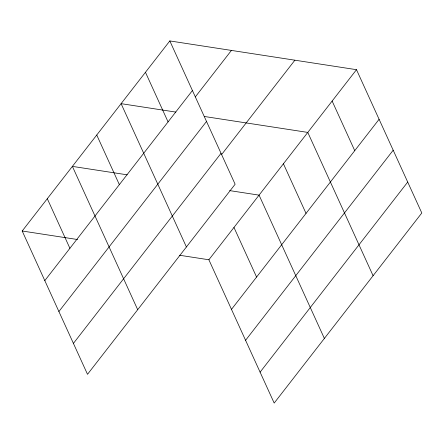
<?xml version="1.0" encoding="UTF-8"?>
<svg xmlns="http://www.w3.org/2000/svg" width="444" height="444" viewBox="0 0 444 444"><rect width="100%" height="100%" fill="white"/><g stroke="black" fill="none" stroke-linecap="round" stroke-linejoin="round"><path stroke-width="0.67" d="M169.819 40.931L235.126 184.232L87.507 374.314L22.2 231.008L169.819 40.931L356.493 69.686L421.8 212.992L274.181 403.069L208.874 259.768L179.443 255.233M44.805 280.614L192.424 90.537M195.305 96.925L231.418 50.422M58.897 311.533L206.516 121.456M73.415 343.39L221.034 153.313M221.817 154.284L294.888 60.195M208.874 259.768L356.493 69.686M231.485 309.374L379.098 119.292M245.576 340.293L393.19 150.211M260.095 372.15L407.709 182.068M175.863 112.093L121.101 103.657L186.408 246.958M204.312 116.472L307.781 132.412L373.088 275.718M127.151 174.819L72.389 166.383L137.696 309.684M229.631 190.604L259.068 195.138L324.375 338.445M22.2 231.008L77.645 239.549M332.134 101.049L354.745 150.655M283.422 163.775L306.027 213.381M233.971 227.456L256.577 277.062M145.46 72.294L168.065 121.9M96.748 135.02L119.353 184.626M47.297 198.696L69.902 248.301"/></g></svg>
